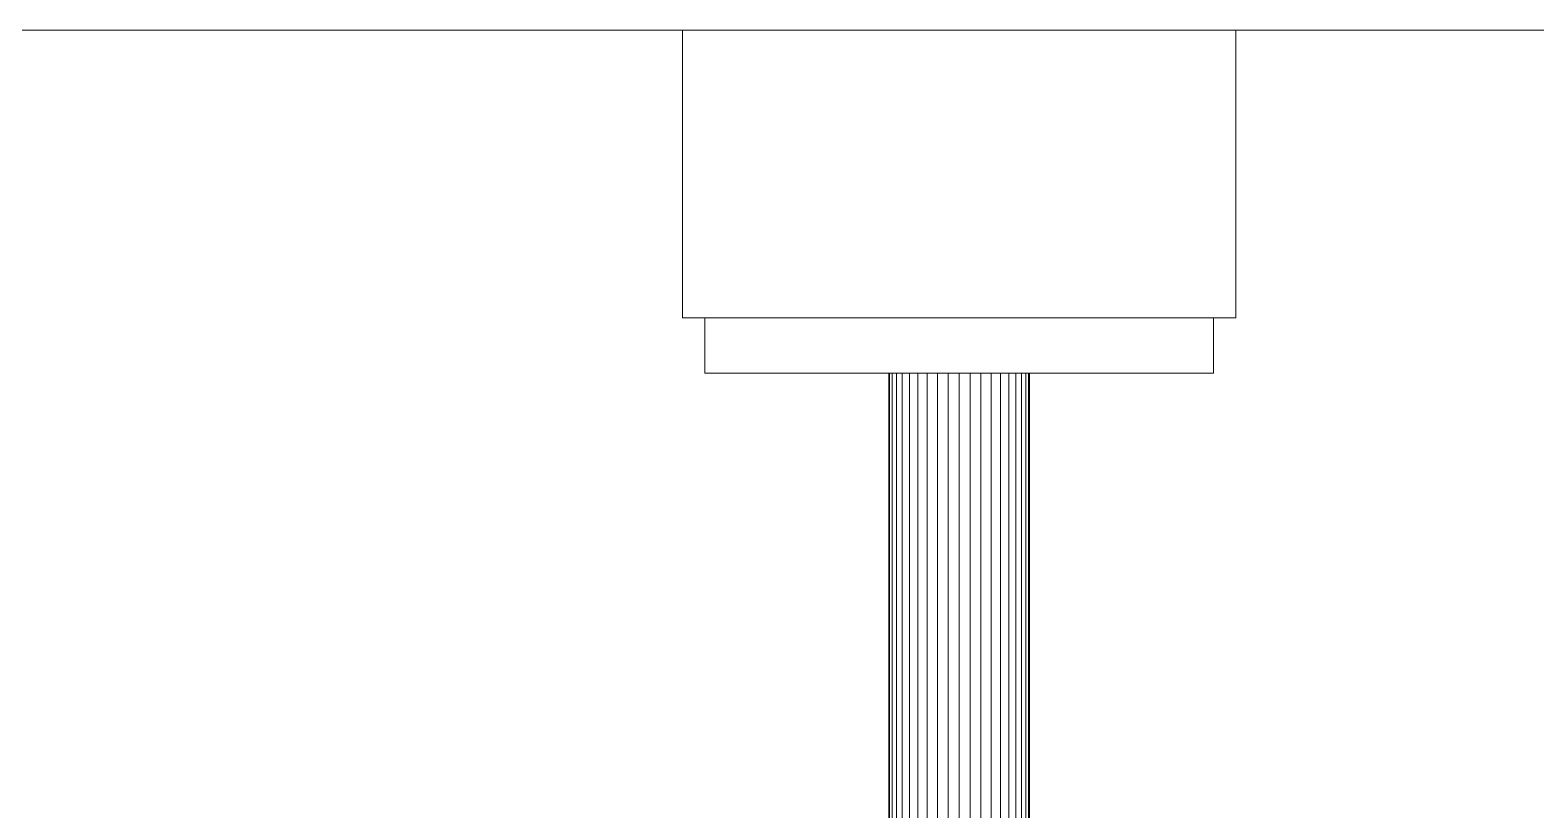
# Model space of a CAD drawing. Header units: centimetres. Extents: x -13467 to 3766, y -437 to 1921.
# Drawn here: x -8040.51 to -8026.9, y 101.08 to 108.13 of the extents above; entities that cross this region are included whole.
import ezdxf

# ---------------------------------------------------------------- set-up
doc = ezdxf.new("R2010")
doc.units = ezdxf.units.CM
doc.layers.add('G-IMPT', color=7, linetype='Continuous', lineweight=9)
doc.layers.add('M-EQPM', color=7, linetype='Continuous', lineweight=9)

# ---------------------------------------------------------------- blocks, each defined once
blk = doc.blocks.new('EQ-02-004 - EQ-02-004_dwg_Agrupar_892-1526218-Sección 1-1')
at = {"layer": 'G-IMPT'}
blk.add_line((-7432.119, 108.129), (-8388.094, 108.129), dxfattribs=at)
at = {"layer": 'G-IMPT', "flags": 128}
blk.add_lwpolyline([(-8388.094, 108.129), (-7432.119, 108.129), (-7432.119, 102.629), (-7427.119, 102.629), (-7427.119, 171.629), (-7426.619, 171.629), (-7426.619, 181.18), (-7432.119, 181.18)], dxfattribs=at)
blk = doc.blocks.new('EQ-02-004 - EQ-02-004_dwg_Agrupar_772-V55-Sección 1-1')
at = {"layer": 'M-EQPM', "color": 136, "true_color": 0x007f7f}
for p, q in [((-8034.614, 105.529), (-8034.614, 108.129)), ((-8034.614, 108.129), (-8034.614, 105.529)), ((-8029.614, 108.129), (-8029.614, 105.529)), ((-8029.614, 108.129), (-8029.614, 105.529)), ((-8029.614, 105.529), (-8029.614, 108.129)), ((-8034.614, 105.529), (-8029.614, 105.529)), ((-8034.614, 105.529), (-8029.614, 105.529)), ((-8034.414, 105.529), (-8034.414, 105.029)), ((-8034.414, 105.529), (-8034.414, 105.029)), ((-8029.814, 105.529), (-8029.814, 105.029)), ((-8029.814, 105.029), (-8029.814, 105.529)), ((-8029.814, 105.529), (-8029.814, 105.029)), ((-8029.814, 105.029), (-8034.414, 105.029)), ((-8029.814, 105.029), (-8034.414, 105.029)), ((-8032.749, 105.029), (-8032.749, 95.229)), ((-8032.749, 95.229), (-8032.749, 105.029)), ((-8032.749, 95.229), (-8032.749, 105.029)), ((-8032.742, 105.029), (-8032.742, 95.229)), ((-8032.718, 105.029), (-8032.718, 95.229)), ((-8032.718, 105.029), (-8032.718, 95.229)), ((-8032.718, 105.029), (-8032.718, 95.229)), ((-8032.68, 105.029), (-8032.68, 95.229)), ((-8032.68, 95.229), (-8032.68, 105.029)), ((-8032.68, 95.229), (-8032.68, 105.029)), ((-8032.628, 105.029), (-8032.628, 95.229)), ((-8032.563, 105.029), (-8032.563, 95.029)), ((-8032.488, 105.029), (-8032.488, 95.029)), ((-8032.403, 105.029), (-8032.403, 95.029)), ((-8032.311, 105.029), (-8032.311, 95.029)), ((-8032.311, 105.029), (-8032.311, 95.029)), ((-8032.311, 105.029), (-8032.311, 95.029)), ((-8032.214, 105.029), (-8032.214, 95.029)), ((-8032.214, 95.029), (-8032.214, 105.029)), ((-8032.214, 95.029), (-8032.214, 105.029)), ((-8032.114, 105.029), (-8032.114, 95.029)), ((-8032.114, 105.029), (-8032.114, 95.029)), ((-8032.114, 105.029), (-8032.114, 95.029)), ((-8032.015, 105.029), (-8032.015, 95.029)), ((-8032.015, 95.029), (-8032.015, 105.029)), ((-8032.015, 105.029), (-8032.015, 95.029)), ((-8031.918, 105.029), (-8031.918, 95.029)), ((-8031.918, 95.029), (-8031.918, 105.029)), ((-8031.918, 95.029), (-8031.918, 105.029)), ((-8031.826, 105.029), (-8031.826, 95.029)), ((-8031.826, 105.029), (-8031.826, 95.029)), ((-8031.826, 105.029), (-8031.826, 95.029)), ((-8031.741, 105.029), (-8031.741, 95.029)), ((-8031.665, 105.029), (-8031.665, 95.029)), ((-8031.665, 95.029), (-8031.665, 105.029)), ((-8031.665, 95.029), (-8031.665, 105.029)), ((-8031.601, 105.029), (-8031.601, 95.029)), ((-8031.549, 105.029), (-8031.549, 95.029)), ((-8031.549, 105.029), (-8031.549, 95.029)), ((-8031.549, 105.029), (-8031.549, 95.029)), ((-8031.51, 105.029), (-8031.51, 95.029)), ((-8031.51, 95.029), (-8031.51, 105.029)), ((-8031.51, 95.029), (-8031.51, 105.029)), ((-8031.487, 105.029), (-8031.487, 95.029)), ((-8031.479, 105.029), (-8031.479, 95.029)), ((-8031.479, 105.029), (-8031.479, 95.029)), ((-8031.479, 105.029), (-8031.479, 95.029))]:
    blk.add_line(p, q, dxfattribs=at)
at = {"layer": 'M-EQPM', "color": 136, "true_color": 0x007f7f, "flags": 128}
for points in [[(-8034.614, 108.129), (-8034.614, 105.529), (-8029.614, 105.529)], [(-8029.814, 105.029), (-8034.414, 105.029), (-8034.414, 105.529)]]:
    blk.add_lwpolyline(points, dxfattribs=at)
for points in [[(-8032.742, 95.229), (-8032.742, 105.029)], [(-8032.628, 95.229), (-8032.628, 105.029)], [(-8032.563, 95.029), (-8032.563, 105.029)], [(-8032.488, 95.029), (-8032.488, 105.029)], [(-8032.403, 95.029), (-8032.403, 105.029)], [(-8031.741, 95.029), (-8031.741, 105.029)], [(-8031.601, 95.029), (-8031.601, 105.029)], [(-8031.487, 95.029), (-8031.487, 105.029)]]:
    blk.add_lwpolyline(points, close=True, dxfattribs=at)
blk = doc.blocks.new('EQ-02-004 - EQ-02-004_dwg-1526208-Sección 1-1')
for name in ['EQ-02-004 - EQ-02-004_dwg_Agrupar_772-V55-Sección 1-1', 'EQ-02-004 - EQ-02-004_dwg_Agrupar_892-1526218-Sección 1-1']:
    blk.add_blockref(name, (0, 0))
blk = doc.blocks.new('EQ-02-004 - EQ-02-004-1526283-Sección 1-1')
blk.add_blockref('EQ-02-004 - EQ-02-004_dwg-1526208-Sección 1-1', (0, 0))
blk = doc.blocks.new('PQ_RVR_MEP-01_ZZ_ZZ_MO_T_A_rvt-1-Sección 1-1')
at = {"layer": 'M-EQPM', "lineweight": 9}
blk.add_blockref('EQ-02-004 - EQ-02-004-1526283-Sección 1-1', (0, 0), dxfattribs=at)

msp = doc.modelspace()

# ---------------------------------------------------------------- block references
at = {"lineweight": 5}
msp.add_blockref('PQ_RVR_MEP-01_ZZ_ZZ_MO_T_A_rvt-1-Sección 1-1', (0, 0), dxfattribs=at)

doc.saveas('drawing.dxf')
